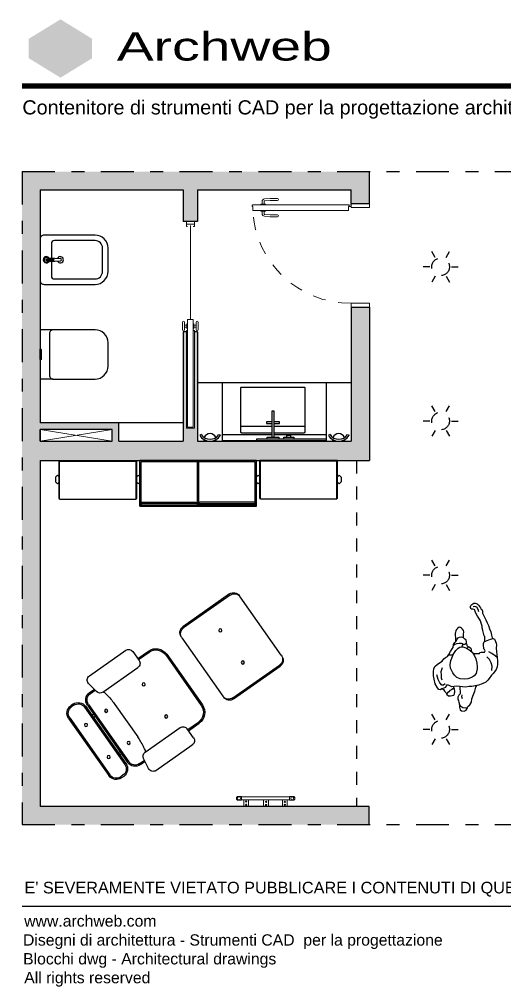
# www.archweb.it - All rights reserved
# Model space of a CAD drawing. Header units: millimetres. Extents: x 1068 to 1078.5, y 83.7 to 91.1.
# Drawn here: x 1068.03 to 1071.77, y 83.67 to 91.13 of the extents above; entities that cross this region are included whole.
import ezdxf
from ezdxf.enums import TextEntityAlignment as Align

# ---------------------------------------------------------------- set-up
doc = ezdxf.new("R2010")
doc.units = ezdxf.units.MM
doc.linetypes.add('DASHED', pattern=[0.75, 0.5, -0.25])
doc.linetypes.add('TRATTOPUNTOX2', pattern=[50.8, 25.4, -12.7, 0, -12.7])
for name, color, linetype in [('Archweb - blocchi dwg gratis', 2, 'Continuous'), ('ARREDI attrezzature - furniture', 175, 'Continuous'), ('MURATURA sezioni - wall sections', 7, 'Continuous')]:
    doc.layers.add(name, color=color, linetype=linetype)
doc.layers.add('MURATURA tratteggi - hatch walls', color=7, linetype='Continuous', lineweight=40, true_color=0xa8a8a8)
for name, color, linetype, lineweight in [('PORTE - doors', 252, 'Continuous', 5), ('PROIEZIONI finissime - fine lines', 251, 'Continuous', 9), ('RADIATORE - radiator', 175, 'Continuous', 9), ('www.archweb.com', 2, 'Continuous', 5), ('www.archweb.com - All rights reserved', 2, 'Continuous', 5)]:
    doc.layers.add(name, color=color, linetype=linetype, lineweight=lineweight)
doc.layers.add('VETRATE sezioni - windows sections', color=7, linetype='Continuous', true_color=0x4d79ff)
doc.styles.add('AW', font='arial.ttf')
doc.styles.get("Standard").update_dxf_attribs({"font": 'arial.ttf'})

# ---------------------------------------------------------------- blocks, each defined once
blk = doc.blocks.new('Lavabo')
at = {"layer": 'ARREDI attrezzature - furniture'}
for p, q in [((2696.1208, 283.3176), (2696.1208, 283.3026)), ((2696.1208, 283.3026), (2696.6558, 283.3026)), ((2696.2001, 283.3026), (2696.2001, 283.2896)), ((2696.2001, 283.2896), (2696.2901, 283.2896)), ((2696.2351, 283.0896), (2696.2351, 283.2896)), ((2696.2551, 283.2896), (2696.2551, 283.0896)), ((2696.2901, 283.2896), (2696.2901, 283.3026)), ((2696.3295, 283.3026), (2696.3295, 283.2896)), ((2696.3295, 283.2896), (2696.406, 283.2896)), ((2696.3527, 283.2896), (2696.3527, 283.2726)), ((2696.3827, 283.2896), (2696.3827, 283.2726)), ((2696.406, 283.2896), (2696.406, 283.3026)), ((2695.8558, 283.2676), (2696.2351, 283.2676)), ((2695.9939, 283.2047), (2696.2351, 283.2047)), ((2696.2551, 283.2676), (2696.6558, 283.2676)), ((2696.2551, 283.2047), (2696.4939, 283.2047)), ((2696.3527, 283.2726), (2696.3827, 283.2726)), ((2696.2551, 283.0896), (2696.2351, 283.0896))]:
    blk.add_line(p, q, dxfattribs=at)
blk.add_lwpolyline([(2696.6558, 283.3176), (2695.8558, 283.3176), (2695.8558, 282.8676), (2696.6558, 282.8676)], close=True, dxfattribs=at)
blk.add_lwpolyline([(2696.2551, 283.2547), (2696.4859, 283.2547, -0.414214), (2696.4939, 283.2467), (2696.4939, 282.9127, -0.414214), (2696.4859, 282.9047), (2696.0019, 282.9047, -0.414214), (2695.9939, 282.9127), (2695.9939, 283.2467, -0.414214), (2696.0019, 283.2547), (2696.2351, 283.2547)], format="xyb", dxfattribs=at)
for points in [[(2696.2351, 283.1701), (2696.1952, 283.1701), (2696.1952, 283.1838), (2696.2351, 283.1838)], [(2696.2551, 283.1838), (2696.2945, 283.1838), (2696.2945, 283.1701), (2696.2551, 283.1701)]]:
    blk.add_lwpolyline(points, dxfattribs=at)
blk = doc.blocks.new('porta - door - gh63aw26')
at = {"layer": 'PORTE - doors', "color": 2, "ltscale": 0.02}
for points in [[(1045.3936, 88.7786), (1045.2536, 88.7786), (1045.2536, 88.7486), (1045.3936, 88.7486)], [(1045.3936, 87.9802), (1045.2536, 87.9802), (1045.2536, 88.0102), (1045.3936, 88.0102)]]:
    blk.add_lwpolyline(points, close=True, dxfattribs=at)
at = {"layer": 'PORTE - doors', "color": 2, "lineweight": 18}
blk.add_lwpolyline([(1045.2388, 88.0039), (1045.2324, 88.0039), (1045.2324, 88.0335), (1044.4941, 88.0335), (1044.4941, 88.0039), (1044.4899, 88.0039), (1044.4899, 87.9954), (1044.4941, 87.989), (1045.2324, 87.989), (1045.2388, 87.9954), (1045.2388, 88.0039)], close=True, dxfattribs=at)
at = {"layer": 'PORTE - doors', "color": 251, "lineweight": 18}
for points in [[(1044.5915, 88.0335), (1044.5915, 88.0378), (1044.5555, 88.0378), (1044.5555, 88.0335)], [(1044.5915, 87.989), (1044.5915, 87.9848), (1044.5555, 87.9848), (1044.5555, 87.989)]]:
    blk.add_lwpolyline(points, dxfattribs=at)
for points in [[(1044.5809, 88.0378), (1044.5809, 88.0579, -0.38313), (1044.5851, 88.0632), (1044.6275, 88.0674), (1044.6857, 88.0674, 1), (1044.6857, 88.0822), (1044.6275, 88.0822), (1044.584, 88.0779, 0.383129), (1044.5661, 88.0579), (1044.5661, 88.0378)], [(1044.5809, 87.9848), (1044.5809, 87.9647, 0.38313), (1044.5851, 87.9594), (1044.6275, 87.9551), (1044.6857, 87.9551, -1), (1044.6857, 87.9403), (1044.6275, 87.9403), (1044.584, 87.9447, -0.383129), (1044.5661, 87.9647), (1044.5661, 87.9848)]]:
    blk.add_lwpolyline(points, format="xyb", dxfattribs=at)
at = {"layer": 'PORTE - doors', "color": 2, "lineweight": 18}
blk.add_circle((1045.2462, 87.9964), 0.00741, dxfattribs=at)
at = {"layer": 'PORTE - doors', "color": 251, "linetype": 'DASHED', "ltscale": 0.005}
blk.add_arc((1045.2468, 87.9949), 0.7537, 89.48312, 177.06121, dxfattribs=at)
blk = doc.blocks.new('aw logo')
at = {"true_color": 0xababab}
h = blk.add_hatch(color=253, dxfattribs=at)
h.dxf.hatch_style = 1
h.paths.add_polyline_path([(-7.13, -10.92), (-6.51, -10.56), (-6.51, -3.76), (-13.02, -7.52)])
h.paths.add_polyline_path([(-6.51, -10.56), (-0.62, -7.16), (-6.51, -3.76)])
h.paths.add_polyline_path([(-0.62, -7.16), (0, -6.8), (0.62, -7.16), (6.51, -3.76), (0, 0), (-6.51, -3.76)])
h.paths.add_polyline_path([(0.62, -7.16), (6.51, -10.56), (6.51, -3.76)])
h.paths.add_polyline_path([(6.51, -10.56), (7.13, -10.92), (13.02, -7.52), (6.51, -3.76)])
at = {"true_color": 0xffffff}
h = blk.add_hatch(color=7, dxfattribs=at)
h.dxf.hatch_style = 1
h.paths.add_polyline_path([(0, -8.23), (5.89, -11.63), (5.89, -19.15), (7.13, -18.43), (7.13, -10.92), (0, -6.8), (-7.13, -10.92), (-7.13, -18.43), (-5.89, -19.15), (-5.89, -11.63)])
at = {"true_color": 0x878787}
h = blk.add_hatch(color=252, dxfattribs=at)
h.dxf.hatch_style = 1
h.paths.add_polyline_path([(7.13, -10.92), (7.13, -11.63), (13.02, -15.03), (13.02, -7.52)])
h.paths.add_polyline_path([(7.13, -11.63), (7.13, -18.43), (13.02, -15.03)])
h.paths.add_polyline_path([(-7.13, -18.43), (-7.13, -11.63), (-13.02, -15.03)])
h.paths.add_polyline_path([(-7.13, -11.63), (-7.13, -10.92), (-13.02, -7.52), (-13.02, -15.03)])
at = {"true_color": 0xaa0e10}
h = blk.add_hatch(color=14, dxfattribs=at)
h.dxf.hatch_style = 1
h.paths.add_polyline_path([(5.89, -11.63), (0, -8.23), (-5.89, -11.63), (0, -15.03)])
at = {"true_color": 0x890b0d}
h = blk.add_hatch(color=16, dxfattribs=at)
h.dxf.hatch_style = 1
h.paths.add_polyline_path([(-5.89, -11.63), (-5.89, -19.15), (0, -22.55), (0, -15.03)])
h.paths.add_polyline_path([(5.89, -19.15), (5.89, -11.63), (0, -15.03), (0, -22.55)])
blk = doc.blocks.new('poltrona - armchair - Archweb 2025')
at = {"layer": 'ARREDI attrezzature - furniture'}
for p, q in [((592.471, 685.1084), (593.0105, 685.1084)), ((592.471, 685.0984), (593.0105, 685.0984)), ((592.4008, 685.018), (592.4008, 685.0382)), ((592.4108, 685.018), (592.4108, 685.0382)), ((593.0708, 685.018), (593.0708, 685.0382)), ((593.0808, 685.018), (593.0808, 685.0382)), ((592.471, 684.9578), (593.0105, 684.9578)), ((592.471, 684.9478), (593.0105, 684.9478)), ((592.471, 684.9315), (593.0105, 684.9315)), ((592.471, 684.9215), (593.0105, 684.9215)), ((592.5545, 684.9478), (592.5545, 684.9315)), ((592.5745, 684.9478), (592.5745, 684.9315)), ((592.907, 684.9478), (592.907, 684.9315)), ((592.927, 684.9478), (592.927, 684.9315)), ((592.4008, 684.8613), (592.4008, 684.8162)), ((592.4108, 684.8613), (592.4108, 684.8162)), ((593.0708, 684.8613), (593.0708, 684.8162)), ((593.0808, 684.8613), (593.0808, 684.8162)), ((592.2945, 684.7887), (592.2945, 684.4455)), ((592.3392, 684.8271), (592.4243, 684.8141)), ((592.4572, 684.7758), (592.4572, 684.4455)), ((593.0243, 684.7758), (593.0243, 684.4455)), ((593.1423, 684.8271), (593.0572, 684.8141)), ((593.187, 684.7887), (593.187, 684.4455)), ((592.5883, 684.7542), (592.8932, 684.7542)), ((592.3333, 684.4067), (592.4184, 684.4067)), ((592.4008, 684.4067), (592.4008, 684.3059)), ((592.4108, 684.4067), (592.4108, 684.3059)), ((593.1482, 684.4067), (593.0631, 684.4067)), ((593.0708, 684.4067), (593.0708, 684.3059)), ((593.0808, 684.4067), (593.0808, 684.3059)), ((592.5019, 684.2147), (592.9796, 684.2147)), ((592.5019, 684.2047), (592.9796, 684.2047)), ((592.466, 684.0361), (593.0155, 684.0361)), ((592.4008, 683.5414), (592.4008, 683.9808)), ((592.4108, 683.5414), (592.4108, 683.9808)), ((593.0708, 683.9808), (593.0708, 683.5414)), ((593.0808, 683.9808), (593.0808, 683.5414)), ((593.0155, 683.4861), (592.466, 683.4861))]:
    blk.add_line(p, q, dxfattribs=at)
for centre in [(592.5894, 685.0281), (592.8921, 685.0281), (592.5894, 684.8379), (592.8921, 684.8379), (592.5894, 684.4845), (592.8921, 684.4845), (592.5894, 683.7611), (592.8921, 683.7611)]:
    blk.add_circle(centre, 0.012, dxfattribs=at)
for centre, radius, start, end in [((592.471, 685.0382), 0.0703, 90, 180), ((592.471, 685.0382), 0.0603, 90, 180), ((593.0105, 685.0382), 0.0703, 0, 90), ((593.0105, 685.0382), 0.0603, 0, 90), ((592.471, 685.018), 0.0703, 180, 270), ((592.471, 685.018), 0.0603, 180, 270), ((593.0105, 685.018), 0.0603, 270, 0), ((593.0105, 685.018), 0.0703, 270, 0), ((592.471, 684.8613), 0.0703, 90, 180), ((592.471, 684.8613), 0.0603, 90, 180), ((593.0105, 684.8613), 0.0703, 0, 90), ((593.0105, 684.8613), 0.0603, 0, 90), ((592.3333, 684.7887), 0.0388, 81.33849, 180), ((592.4184, 684.7758), 0.0388, 0, 81.33849), ((593.0631, 684.7758), 0.0388, 98.66151, 180), ((593.1482, 684.7887), 0.0388, 0, 98.66151), ((592.3333, 684.4455), 0.0388, 180, 270), ((592.4184, 684.4455), 0.0388, 270, 0), ((593.0631, 684.4455), 0.0388, 180, 270), ((593.1482, 684.4455), 0.0388, 270, 0), ((592.5019, 684.3059), 0.1011, 180, 270), ((592.5019, 684.3059), 0.0911, 180, 270), ((592.9796, 684.3059), 0.0911, 270, 0), ((592.9796, 684.3059), 0.1011, 270, 0), ((592.456, 683.9808), 0.0553, 90, 180), ((592.466, 683.9808), 0.0553, 90, 180), ((593.0155, 683.9808), 0.0553, 0, 90), ((593.0255, 683.9808), 0.0553, 0, 90), ((592.456, 683.5414), 0.0553, 180, 270), ((592.466, 683.5414), 0.0553, 180, 270), ((593.0155, 683.5414), 0.0553, 270, 0), ((593.0255, 683.5414), 0.0553, 270, 0)]:
    blk.add_arc(centre, radius, start, end, dxfattribs=at)
for points in [[(592.4572, 684.77), (592.4595, 684.7694), (592.4741, 684.7657), (592.5044, 684.7603), (592.546, 684.7555), (592.575, 684.7544), (592.5883, 684.7542)], [(593.0243, 684.77), (593.022, 684.7694), (593.0074, 684.7657), (592.9771, 684.7603), (592.9355, 684.7555), (592.9065, 684.7544), (592.8932, 684.7542)]]:
    blk.add_open_spline(points, degree=3, knots=[0.0486695, 0.0486695, 0.0486695, 0.0486695, 0.0556181, 0.0938797, 0.1410015, 0.1809265, 0.1809265, 0.1809265, 0.1809265], dxfattribs=at)
blk = doc.blocks.new('Persona in piedi')
at = {"layer": 'ARREDI attrezzature - furniture'}
for points in [[(2697.3271, 281.155), (2697.3271, 281.1888), (2697.3315, 281.195), (2697.3367, 281.2121), (2697.3405, 281.2316), (2697.3428, 281.2411), (2697.3442, 281.2496), (2697.3451, 281.2614), (2697.352, 281.2803), (2697.3557, 281.2971), (2697.3644, 281.3092), (2697.3765, 281.3279), (2697.388, 281.349), (2697.3939, 281.3605), (2697.3951, 281.3713), (2697.3998, 281.3751), (2697.41, 281.3766), (2697.4197, 281.3778), (2697.4249, 281.3884), (2697.4252, 281.3958), (2697.4231, 281.403), (2697.4165, 281.4098), (2697.4035, 281.4169), (2697.3945, 281.4191), (2697.3787, 281.4129), (2697.3709, 281.4045), (2697.3638, 281.3962), (2697.3573, 281.3856), (2697.3514, 281.3772), (2697.3455, 281.3726), (2697.3439, 281.3626), (2697.3424, 281.3505), (2697.3337, 281.3319), (2697.32, 281.304), (2697.3101, 281.2835), (2697.303, 281.2659), (2697.2952, 281.2429), (2697.286, 281.2205), (2697.2813, 281.1984), (2697.2757, 281.1807), (2697.2736, 281.1744)], [(2697.3679, 281.3578), (2697.3729, 281.3745), (2697.382, 281.3908), (2697.3963, 281.3953)], [(2697.3963, 281.3953), (2697.4068, 281.393)], [(2697.4742, 281.1796), (2697.4733, 281.1904), (2697.4731, 281.2033), (2697.4722, 281.2217), (2697.4723, 281.2298), (2697.4795, 281.2405), (2697.4863, 281.2467), (2697.4941, 281.2522), (2697.5025, 281.2525), (2697.5113, 281.2463), (2697.519, 281.239), (2697.5255, 281.2297), (2697.5292, 281.2167), (2697.5311, 281.2125), (2697.5315, 281.2027), (2697.5299, 281.1931), (2697.5283, 281.1838), (2697.5287, 281.1715), (2697.5284, 281.1596), (2697.5282, 281.1538)], [(2697.4075, 281.0731), (2697.3635, 281.0737), (2697.3605, 281.0805), (2697.3528, 281.0822), (2697.343, 281.0817), (2697.3342, 281.0811), (2697.3291, 281.0831), (2697.3256, 281.0914), (2697.3291, 281.1), (2697.3345, 281.1044), (2697.3345, 281.1136), (2697.3353, 281.1228), (2697.3362, 281.1337), (2697.3359, 281.1408), (2697.3342, 281.1479), (2697.3321, 281.1527), (2697.322, 281.1574), (2697.3114, 281.1612), (2697.2989, 281.1666), (2697.2874, 281.1701), (2697.2791, 281.1728), (2697.2682, 281.176), (2697.2611, 281.1701), (2697.2539, 281.1559), (2697.2486, 281.1438), (2697.2477, 281.1296), (2697.2483, 281.1121), (2697.2468, 281.084), (2697.2439, 281.0654), (2697.2418, 281.045), (2697.2404, 281.0224), (2697.2401, 281.0004), (2697.2413, 280.9824), (2697.2499, 280.9637), (2697.2605, 280.9474), (2697.2706, 280.9361), (2697.2807, 280.924), (2697.2964, 280.9013), (2697.3071, 280.89), (2697.3213, 280.8761), (2697.346, 280.8642), (2697.3694, 280.8568), (2697.3938, 280.8517), (2697.4151, 280.8461), (2697.435, 280.8458), (2697.4603, 280.8425), (2697.4813, 280.8443), (2697.4991, 280.8476), (2697.5244, 280.8479), (2697.5537, 280.8452), (2697.5769, 280.8546), (2697.5894, 280.8561), (2697.596, 280.8407), (2697.6094, 280.835), (2697.6219, 280.8311), (2697.6344, 280.8228), (2697.6421, 280.8255), (2697.6525, 280.838), (2697.668, 280.8656), (2697.6757, 280.8963), (2697.6799, 280.9204), (2697.679, 280.9501), (2697.6762, 280.9686), (2697.669, 280.9835), (2697.655, 280.9978), (2697.6383, 281.0092), (2697.6201, 281.0196), (2697.6081, 281.0366), (2697.5974, 281.045), (2697.5842, 281.0521), (2697.5741, 281.0658), (2697.5618, 281.0865), (2697.5502, 281.1056), (2697.5433, 281.114), (2697.5418, 281.1349), (2697.5323, 281.1492), (2697.5242, 281.1584), (2697.5185, 281.1689), (2697.5108, 281.1805), (2697.5006, 281.1859), (2697.4905, 281.1862), (2697.4812, 281.1853), (2697.4768, 281.182), (2697.4717, 281.1772), (2697.4657, 281.1742), (2697.4604, 281.1713), (2697.4568, 281.1644), (2697.455, 281.1528), (2697.4547, 281.1447), (2697.4535, 281.1393), (2697.4508, 281.1355), (2697.4496, 281.1268), (2697.4463, 281.1229), (2697.4314, 281.1158), (2697.424, 281.1101), (2697.4216, 281.1027), (2697.421, 281.0973), (2697.4215, 281.0888)], [(2697.465, 280.8966), (2697.4962, 280.8988), (2697.519, 280.909), (2697.5362, 280.9244), (2697.5472, 280.9413), (2697.5632, 280.9718), (2697.5641, 280.9956), (2697.5598, 281.0247), (2697.5528, 281.041), (2697.5437, 281.0655), (2697.5347, 281.0806), (2697.526, 281.0925), (2697.5179, 281.1024), (2697.5094, 281.1094), (2697.4978, 281.1167), (2697.487, 281.119), (2697.4777, 281.1178), (2697.4646, 281.1135), (2697.4539, 281.1097), (2697.4452, 281.1056), (2697.4373, 281.0998), (2697.4245, 281.0914), (2697.4132, 281.0818), (2697.4047, 281.0687), (2697.3972, 281.056), (2697.3879, 281.0355), (2697.3812, 281.0071), (2697.3786, 280.9829), (2697.3803, 280.9678), (2697.3835, 280.9469), (2697.3858, 280.9358), (2697.3995, 280.9204), (2697.4149, 280.9108), (2697.4289, 280.9044), (2697.4446, 280.8995), (2697.465, 280.8966)], [(2697.4539, 281.1097), (2697.4437, 281.113), (2697.4389, 281.1194)], [(2697.4541, 281.142), (2697.4647, 281.1337), (2697.4734, 281.1325), (2697.4773, 281.1382), (2697.4871, 281.1419), (2697.5039, 281.1412), (2697.5216, 281.1397), (2697.5323, 281.1354), (2697.5423, 281.128)], [(2697.4824, 281.1184), (2697.4797, 281.1293), (2697.4764, 281.1378)], [(2697.2418, 281.045), (2697.2551, 281.0564), (2697.2785, 281.0734), (2697.3006, 281.0842)], [(2697.2781, 280.9571), (2697.2777, 280.9859), (2697.2845, 281.0099), (2697.2959, 281.0327), (2697.3139, 281.0507)], [(2697.5449, 281.0622), (2697.5591, 281.0609), (2697.5729, 281.061), (2697.5776, 281.0611)], [(2697.5989, 280.8638), (2697.6112, 280.8561), (2697.6225, 280.8567), (2697.6351, 280.8711), (2697.6468, 280.8956), (2697.6553, 280.9272)], [(2697.6195, 280.9738), (2697.6293, 280.948), (2697.6277, 280.9238), (2697.6265, 280.9049), (2697.6213, 280.8913)], [(2697.4991, 280.8476), (2697.4996, 280.8298), (2697.4956, 280.8132), (2697.4964, 280.797), (2697.5049, 280.786), (2697.5122, 280.7737), (2697.5126, 280.7621), (2697.5073, 280.7477), (2697.5043, 280.7398), (2697.5007, 280.7224), (2697.5011, 280.7042), (2697.497, 280.6871), (2697.4877, 280.6798), (2697.4695, 280.6764), (2697.4542, 280.6839), (2697.4482, 280.6947), (2697.4435, 280.709), (2697.4309, 280.72), (2697.4196, 280.739), (2697.417, 280.762), (2697.4058, 280.7909), (2697.3955, 280.8141), (2697.389, 280.8427), (2697.3816, 280.8543)], [(2697.6219, 280.8311), (2697.6113, 280.8252), (2697.6036, 280.8153), (2697.5952, 280.8043), (2697.5872, 280.7918), (2697.576, 280.7833), (2697.5618, 280.7829), (2697.5396, 280.7878), (2697.5341, 280.7973), (2697.5332, 280.8126), (2697.5357, 280.8301), (2697.5404, 280.8397), (2697.541, 280.8464)], [(2697.481, 280.7622), (2697.4848, 280.7761), (2697.4823, 280.7884)], [(2697.5404, 280.8397), (2697.5459, 280.8296), (2697.5565, 280.8239), (2697.5666, 280.8184), (2697.5746, 280.8099), (2697.5831, 280.8028), (2697.5892, 280.7949)], [(2697.4459, 280.7019), (2697.4571, 280.6986), (2697.4785, 280.7009), (2697.4918, 280.7101), (2697.5007, 280.7224)]]:
    blk.add_lwpolyline(points, dxfattribs=at)
blk = doc.blocks.new('radiatore - radiator - fh67aw26')
at = {"layer": 'RADIATORE - radiator', "lineweight": 15}
for p, q in [((1069.7571, 85.0582), (1069.7951, 85.0582)), ((1069.9107, 85.0562), (1069.9487, 85.0562)), ((1070.0554, 85.0569), (1070.0935, 85.0569))]:
    blk.add_line(p, q, dxfattribs=at)
for points in [[(1069.716, 85.1349), (1069.741, 85.1349)], [(1069.716, 85.1349), (1069.741, 85.1349)], [(1069.716, 85.1049), (1069.741, 85.1049)], [(1069.741, 85.1049), (1069.716, 85.1049)], [(1069.741, 85.1349), (1069.741, 85.1049)], [(1069.741, 85.1349), (1069.741, 85.1049)], [(1069.741, 85.1074), (1069.741, 85.1324)], [(1070.1116, 85.1324), (1069.741, 85.1324)], [(1070.1116, 85.1074), (1069.741, 85.1074)], [(1069.7571, 85.0977), (1069.7571, 85.1074)], [(1069.7951, 85.0582), (1069.7951, 85.1074)], [(1069.9107, 85.0956), (1069.9107, 85.1074)], [(1069.9487, 85.0562), (1069.9487, 85.1074)], [(1070.0554, 85.0963), (1070.0554, 85.1074)], [(1070.0935, 85.0569), (1070.0935, 85.1074)], [(1070.1116, 85.1349), (1070.1116, 85.1049)], [(1070.1367, 85.1349), (1070.1116, 85.1349)], [(1070.1116, 85.1074), (1070.1116, 85.1324)], [(1070.1116, 85.1074), (1070.1116, 85.1324)], [(1070.1116, 85.1049), (1070.1367, 85.1049)], [(1069.7571, 85.0922), (1069.7571, 85.0977)], [(1069.7571, 85.0582), (1069.7571, 85.0977)], [(1069.9107, 85.0901), (1069.9107, 85.0956)], [(1069.9107, 85.0562), (1069.9107, 85.0956)], [(1070.0554, 85.0908), (1070.0554, 85.0963)], [(1070.0554, 85.0569), (1070.0554, 85.0963)]]:
    blk.add_lwpolyline(points, dxfattribs=at)
for points, knots in [([(1069.716, 85.1349), (1069.7077, 85.1349), (1069.701, 85.1282), (1069.701, 85.1199), (1069.701, 85.1116), (1069.7077, 85.1049), (1069.716, 85.1049)], [0, 0, 0, 0, 1, 1, 1, 2, 2, 2, 2]), ([(1069.716, 85.1349), (1069.7077, 85.1349), (1069.701, 85.1282), (1069.701, 85.1199), (1069.701, 85.1116), (1069.7077, 85.1049), (1069.716, 85.1049)], [0, 0, 0, 0, 1, 1, 1, 2, 2, 2, 2]), ([(1069.7325, 85.1199), (1069.7325, 85.1262), (1069.7273, 85.1314), (1069.721, 85.1314), (1069.7147, 85.1314), (1069.7095, 85.1262), (1069.7095, 85.1199), (1069.7095, 85.1136), (1069.7147, 85.1085), (1069.721, 85.1085), (1069.7273, 85.1085), (1069.7325, 85.1136), (1069.7325, 85.1199)], [0, 0, 0, 0, 1, 1, 1, 2, 2, 2, 3, 3, 3, 4, 4, 4, 4]), ([(1070.1431, 85.1199), (1070.1431, 85.1262), (1070.138, 85.1314), (1070.1317, 85.1314), (1070.1253, 85.1314), (1070.1202, 85.1262), (1070.1202, 85.1199), (1070.1202, 85.1136), (1070.1253, 85.1085), (1070.1317, 85.1085), (1070.138, 85.1085), (1070.1431, 85.1136), (1070.1431, 85.1199)], [0, 0, 0, 0, 1, 1, 1, 2, 2, 2, 3, 3, 3, 4, 4, 4, 4]), ([(1070.1367, 85.1049), (1070.145, 85.1049), (1070.1517, 85.1116), (1070.1517, 85.1199), (1070.1517, 85.1282), (1070.145, 85.1349), (1070.1367, 85.1349)], [0, 0, 0, 0, 1, 1, 1, 2, 2, 2, 2]), ([(1069.7811, 85.0949), (1069.7811, 85.0977), (1069.7789, 85.0999), (1069.7761, 85.0999), (1069.7733, 85.0999), (1069.7711, 85.0977), (1069.7711, 85.0949), (1069.7711, 85.0922), (1069.7733, 85.0899), (1069.7761, 85.0899), (1069.7789, 85.0899), (1069.7811, 85.0922), (1069.7811, 85.0949)], [0, 0, 0, 0, 1, 1, 1, 2, 2, 2, 3, 3, 3, 4, 4, 4, 4]), ([(1069.7811, 85.0704), (1069.7811, 85.0732), (1069.7789, 85.0754), (1069.7761, 85.0754), (1069.7733, 85.0754), (1069.7711, 85.0732), (1069.7711, 85.0704), (1069.7711, 85.0676), (1069.7733, 85.0654), (1069.7761, 85.0654), (1069.7789, 85.0654), (1069.7811, 85.0676), (1069.7811, 85.0704)], [0, 0, 0, 0, 1, 1, 1, 2, 2, 2, 3, 3, 3, 4, 4, 4, 4]), ([(1069.9347, 85.0929), (1069.9347, 85.0956), (1069.9325, 85.0979), (1069.9297, 85.0979), (1069.9269, 85.0979), (1069.9247, 85.0956), (1069.9247, 85.0929), (1069.9247, 85.0901), (1069.9269, 85.0879), (1069.9297, 85.0879), (1069.9325, 85.0879), (1069.9347, 85.0901), (1069.9347, 85.0929)], [0, 0, 0, 0, 1, 1, 1, 2, 2, 2, 3, 3, 3, 4, 4, 4, 4]), ([(1069.9347, 85.0683), (1069.9347, 85.0711), (1069.9325, 85.0733), (1069.9297, 85.0733), (1069.9269, 85.0733), (1069.9247, 85.0711), (1069.9247, 85.0683), (1069.9247, 85.0656), (1069.9269, 85.0633), (1069.9297, 85.0633), (1069.9325, 85.0633), (1069.9347, 85.0656), (1069.9347, 85.0683)], [0, 0, 0, 0, 1, 1, 1, 2, 2, 2, 3, 3, 3, 4, 4, 4, 4]), ([(1070.0794, 85.0936), (1070.0794, 85.0963), (1070.0772, 85.0986), (1070.0744, 85.0986), (1070.0717, 85.0986), (1070.0694, 85.0963), (1070.0694, 85.0936), (1070.0694, 85.0908), (1070.0717, 85.0886), (1070.0744, 85.0886), (1070.0772, 85.0886), (1070.0794, 85.0908), (1070.0794, 85.0936)], [0, 0, 0, 0, 1, 1, 1, 2, 2, 2, 3, 3, 3, 4, 4, 4, 4]), ([(1070.0794, 85.069), (1070.0794, 85.0718), (1070.0772, 85.074), (1070.0744, 85.074), (1070.0717, 85.074), (1070.0694, 85.0718), (1070.0694, 85.069), (1070.0694, 85.0663), (1070.0717, 85.064), (1070.0744, 85.064), (1070.0772, 85.064), (1070.0794, 85.0663), (1070.0794, 85.069)], [0, 0, 0, 0, 1, 1, 1, 2, 2, 2, 3, 3, 3, 4, 4, 4, 4])]:
    blk.add_open_spline(points, degree=3, knots=knots, dxfattribs=at)

msp = doc.modelspace()

# ---------------------------------------------------------------- hatches: boundary and pattern name
at = {"layer": 'MURATURA tratteggi - hatch walls', "ltscale": 0.02}
h = msp.add_hatch(color=256, dxfattribs=at)
h.dxf.hatch_style = 1
h.paths.add_polyline_path([(1070.7266, 89.9524), (1068.0466, 89.9524), (1068.0466, 84.9169), (1070.7256, 84.9169), (1070.7256, 85.0569), (1068.1866, 85.0569), (1068.1866, 87.7233), (1070.7266, 87.7233), (1070.7266, 88.9071), (1070.5866, 88.9071), (1070.5866, 87.8733), (1069.4008, 87.8733), (1069.4008, 88.7163), (1069.3762, 88.7163), (1069.3762, 87.9733), (1069.3154, 87.9733), (1069.3154, 88.7163), (1069.2908, 88.7163), (1069.2908, 87.8733), (1068.7924, 87.8733), (1068.7924, 88.0141), (1068.1866, 88.0141), (1068.1866, 89.8124), (1069.2908, 89.8124), (1069.2908, 89.5663), (1069.4008, 89.5663), (1069.4008, 89.8124), (1070.5866, 89.8124), (1070.5866, 89.7055), (1070.7266, 89.7055)])
h.paths.add_polyline_path([(1068.7424, 87.9641), (1068.7424, 87.8733), (1068.1866, 87.8733), (1068.1866, 87.9641)], flags=16)
h.paths.add_polyline_path([(1078.5077, 89.9524), (1071.8256, 89.9524), (1071.8256, 88.4737), (1071.9666, 88.4737), (1071.9666, 89.8114), (1078.1077, 89.8114), (1078.1077, 88.9342), (1078.5077, 88.9342)])
h.paths.add_polyline_path([(1078.5077, 85.9341), (1078.1077, 85.9341), (1078.1077, 85.0569), (1071.8256, 85.0569), (1071.8256, 84.9169), (1078.5077, 84.9169)])

# ---------------------------------------------------------------- linework, layer by layer
at = {"layer": 'Archweb - blocchi dwg gratis', "color": 253}
msp.add_line((1068.0466, 84.2877), (1078.5077, 84.2877), dxfattribs=at)
at = {"layer": 'Archweb - blocchi dwg gratis', "color": 8, "ltscale": 0.02, "true_color": 0x787878, "const_width": 0.0413}
msp.add_lwpolyline([(1068.0466, 90.6112), (1078.5077, 90.6112)], dxfattribs=at)
at = {"layer": 'ARREDI attrezzature - furniture'}
for p, q in [((1068.2551, 89.2861), (1068.3443, 89.2815)), ((1068.2348, 89.2772), (1068.2888, 89.2772)), ((1068.2888, 89.2676), (1068.2348, 89.2676)), ((1068.2551, 89.2586), (1068.3443, 89.2632)), ((1068.2881, 88.7324), (1068.1866, 88.7324)), ((1068.2881, 88.3524), (1068.1866, 88.3524)), ((1069.4008, 88.3258), (1070.5866, 88.3258)), ((1069.2891, 88.0145), (1068.7954, 88.0145)), ((1069.43, 87.9261), (1069.4175, 87.9187)), ((1069.5645, 87.9261), (1069.577, 87.9187)), ((1070.4229, 87.9261), (1070.4104, 87.9187)), ((1070.5575, 87.9261), (1070.5699, 87.9187)), ((1068.3321, 87.4327), (1068.3321, 87.7233)), ((1068.3321, 87.7233), (1068.9321, 87.7233)), ((1068.3371, 87.4277), (1068.3371, 87.7183)), ((1068.3371, 87.7183), (1068.9271, 87.7183)), ((1068.9271, 87.4277), (1068.9271, 87.7183)), ((1068.9321, 87.4327), (1068.9321, 87.7233)), ((1070.4812, 87.7233), (1069.8812, 87.7233)), ((1069.8812, 87.4327), (1069.8812, 87.7233)), ((1070.4762, 87.7183), (1069.8862, 87.7183)), ((1069.8862, 87.4277), (1069.8862, 87.7183)), ((1070.4762, 87.4277), (1070.4762, 87.7183)), ((1070.4812, 87.4327), (1070.4812, 87.7233)), ((1068.3321, 87.4327), (1068.3321, 87.4327)), ((1068.3321, 87.4327), (1068.3321, 87.4327)), ((1068.3321, 87.4327), (1068.3321, 87.4327)), ((1068.3321, 87.4327), (1068.3321, 87.4327)), ((1068.3321, 87.4327), (1068.3321, 87.4327)), ((1068.3321, 87.4327), (1068.3321, 87.4327)), ((1068.3321, 87.4327), (1068.3371, 87.4327)), ((1068.3371, 87.4277), (1068.9271, 87.4277)), ((1068.9271, 87.4327), (1068.9321, 87.4327)), ((1069.8812, 87.4327), (1069.8812, 87.4327)), ((1069.8812, 87.4327), (1069.8812, 87.4327)), ((1069.8812, 87.4327), (1069.8812, 87.4327)), ((1069.8812, 87.4327), (1069.8812, 87.4327)), ((1069.8812, 87.4327), (1069.8812, 87.4327)), ((1069.8812, 87.4327), (1069.8812, 87.4327)), ((1069.8862, 87.4327), (1069.8812, 87.4327)), ((1070.4762, 87.4277), (1069.8862, 87.4277)), ((1070.4812, 87.4327), (1070.4762, 87.4327)), ((1068.9616, 87.3727), (1069.8516, 87.3727)), ((1068.9666, 87.3777), (1069.8466, 87.3777))]:
    msp.add_line(p, q, dxfattribs=at)
at = {"layer": 'ARREDI attrezzature - furniture', "linetype": 'DASHED', "ltscale": 0.1}
for p, q in [((1071.2343, 89.2903), (1071.2086, 89.335)), ((1071.318, 89.2903), (1071.3437, 89.335)), ((1071.1925, 89.2179), (1071.141, 89.2179)), ((1071.3598, 89.2179), (1071.4113, 89.2179)), ((1071.2343, 89.1455), (1071.2086, 89.1009)), ((1071.318, 89.1455), (1071.3437, 89.1009)), ((1071.2343, 88.1015), (1071.2086, 88.1461)), ((1071.318, 88.1015), (1071.3437, 88.1461)), ((1071.1925, 88.0291), (1071.141, 88.0291)), ((1071.3598, 88.0291), (1071.4113, 88.0291)), ((1071.2343, 87.9566), (1071.2086, 87.912)), ((1071.318, 87.9566), (1071.3437, 87.912)), ((1070.6266, 87.7233), (1070.6266, 85.0569)), ((1071.2343, 86.9126), (1071.2086, 86.9572)), ((1071.318, 86.9126), (1071.3437, 86.9572)), ((1071.1925, 86.8402), (1071.141, 86.8402)), ((1071.3598, 86.8402), (1071.4113, 86.8402)), ((1071.2343, 86.7678), (1071.2086, 86.7231)), ((1071.318, 86.7678), (1071.3437, 86.7231)), ((1071.2343, 85.7237), (1071.2086, 85.7684)), ((1071.318, 85.7237), (1071.3437, 85.7684)), ((1071.1925, 85.6513), (1071.141, 85.6513)), ((1071.3598, 85.6513), (1071.4113, 85.6513)), ((1071.2343, 85.5789), (1071.2086, 85.5343)), ((1071.318, 85.5789), (1071.3437, 85.5343))]:
    msp.add_line(p, q, dxfattribs=at)
at = {"layer": 'ARREDI attrezzature - furniture', "color": 2}
for p, q in [((1069.8566, 87.7233), (1068.9566, 87.7233)), ((1068.9566, 87.3727), (1068.9566, 87.7233)), ((1069.8466, 87.7133), (1068.9666, 87.7133)), ((1068.9666, 87.3777), (1068.9666, 87.7133)), ((1069.4016, 87.4133), (1069.4016, 87.7133)), ((1069.4116, 87.4133), (1069.4116, 87.7133)), ((1069.8466, 87.3777), (1069.8466, 87.7133)), ((1069.8566, 87.3727), (1069.8566, 87.7233)), ((1068.9566, 87.3727), (1068.9616, 87.3727)), ((1068.9616, 87.3727), (1068.9666, 87.3777)), ((1069.4016, 87.4133), (1069.4116, 87.4133)), ((1069.8516, 87.3727), (1069.8466, 87.3777)), ((1069.8516, 87.3727), (1069.8566, 87.3727)), ((1069.8566, 87.3727), (1069.8516, 87.3727))]:
    msp.add_line(p, q, dxfattribs=at)
at = {"layer": 'ARREDI attrezzature - furniture', "ltscale": 0.8}
for p, q in [((1068.3198, 87.6104), (1068.305, 87.5956)), ((1068.305, 87.5956), (1068.305, 87.5604)), ((1068.3321, 87.5981), (1068.3198, 87.6104)), ((1068.9321, 87.5981), (1068.9444, 87.6104)), ((1068.9444, 87.6104), (1068.9566, 87.5981)), ((1069.8689, 87.6104), (1069.8566, 87.5981)), ((1069.8812, 87.5981), (1069.8689, 87.6104)), ((1070.4812, 87.5981), (1070.4935, 87.6104)), ((1070.4935, 87.6104), (1070.5083, 87.5956)), ((1070.5083, 87.5956), (1070.5083, 87.5604)), ((1068.305, 87.5604), (1068.3198, 87.5456)), ((1068.3198, 87.5456), (1068.3321, 87.5579)), ((1068.9444, 87.5456), (1068.9321, 87.5579)), ((1068.9566, 87.5579), (1068.9444, 87.5456)), ((1069.8566, 87.5579), (1069.8689, 87.5456)), ((1069.8689, 87.5456), (1069.8812, 87.5579)), ((1070.4935, 87.5456), (1070.4812, 87.5579)), ((1070.5083, 87.5604), (1070.4935, 87.5456))]:
    msp.add_line(p, q, dxfattribs=at)
at = {"layer": 'ARREDI attrezzature - furniture'}
for points in [[(1068.2166, 89.0824), (1068.6101, 89.0824, 0.414214), (1068.7101, 89.1824), (1068.7101, 89.3624, 0.414214), (1068.6101, 89.4624), (1068.2166, 89.4624, 0.414214), (1068.1866, 89.4324), (1068.1866, 89.1124, 0.414214)], [(1068.2881, 88.3524), (1068.6101, 88.3524, 0.414214), (1068.7101, 88.4524), (1068.7101, 88.6324, 0.414214), (1068.6101, 88.7324), (1068.2881, 88.7324, 0.414214), (1068.2581, 88.7024), (1068.2581, 88.3824, 0.414214)]]:
    msp.add_lwpolyline(points, format="xyb", close=True, dxfattribs=at)
for points in [[(1068.2731, 89.2596), (1068.2731, 89.1475, 0.414214), (1068.2962, 89.1244), (1068.6101, 89.1244, 0.414214), (1068.6681, 89.1824), (1068.6681, 89.3624, 0.414214), (1068.6101, 89.4203), (1068.2962, 89.4203, 0.414214), (1068.2731, 89.3972), (1068.2731, 89.2852)], [(1068.1937, 88.5804), (1068.1937, 88.5043, -0.414214), (1068.1907, 88.5014), (1068.1896, 88.5014, -0.414214), (1068.1866, 88.5043), (1068.1866, 88.5804, -0.414214), (1068.1896, 88.5834), (1068.1907, 88.5834, -0.414214), (1068.1937, 88.5804)]]:
    msp.add_lwpolyline(points, format="xyb", dxfattribs=at)
at = {"layer": 'ARREDI attrezzature - furniture', "linetype": 'DASHED', "ltscale": 0.1}
for centre in [(1071.2761, 89.2179), (1071.2761, 88.0291), (1071.2761, 86.8402), (1071.2761, 85.6513)]:
    msp.add_circle(centre, 0.0681, dxfattribs=at)
at = {"layer": 'ARREDI attrezzature - furniture'}
for centre, radius, start, end in [((1068.2348, 89.2724), 0.0245, 11.30902, 348.69098), ((1068.2348, 89.2724), 0.0175, 15.90671, 344.09329), ((1068.3416, 89.2724), 0.0243, 205.34248, 154.65752), ((1068.3431, 89.2724), 0.00922, 270, 90), ((1068.2348, 89.2724), 0.0048, 90, 270), ((1068.2888, 89.2724), 0.0048, 270, 90), ((1069.4972, 87.9661), 0.0928, 210.75134, 329.24866), ((1069.4972, 87.9661), 0.0783, 210.75134, 329.24866), ((1069.4972, 87.8847), 0.0471, 178.29553, 194.02292), ((1069.4972, 87.8847), 0.0471, 20.74028, 159.25972), ((1069.4972, 87.8847), 0.0471, 345.97708, 1.70447), ((1070.4902, 87.9661), 0.0928, 210.75134, 329.24866), ((1070.4902, 87.9661), 0.0783, 210.75134, 329.24866), ((1070.4902, 87.8847), 0.0471, 178.29553, 194.02292), ((1070.4902, 87.8847), 0.0471, 20.74028, 159.25972), ((1070.4902, 87.8847), 0.0471, 345.97708, 1.70447)]:
    msp.add_arc(centre, radius, start, end, dxfattribs=at)
at = {"layer": 'MURATURA sezioni - wall sections', "linetype": 'TRATTOPUNTOX2', "ltscale": 0.01}
for p, q in [((1068.0466, 89.9524), (1078.5077, 89.9524)), ((1068.0466, 89.9524), (1068.0466, 84.9169)), ((1068.0466, 84.9169), (1078.5077, 84.9169))]:
    msp.add_line(p, q, dxfattribs=at)
at = {"layer": 'MURATURA sezioni - wall sections', "ltscale": 0.02}
for p, q in [((1068.1866, 89.8124), (1069.2908, 89.8124)), ((1068.1866, 89.8124), (1068.1866, 88.0141)), ((1069.4008, 89.8124), (1070.5866, 89.8124)), ((1070.5866, 89.7055), (1070.5866, 89.8124)), ((1070.5866, 88.9071), (1070.5866, 87.8733)), ((1068.1866, 87.8733), (1068.1866, 87.9641)), ((1068.1866, 87.9641), (1068.1866, 87.8733)), ((1068.1866, 87.8733), (1068.7424, 87.8733)), ((1068.7924, 87.8733), (1069.2908, 87.8733)), ((1069.4008, 87.8733), (1070.5866, 87.8733)), ((1068.1866, 87.7233), (1068.1866, 85.0569)), ((1068.1866, 87.7233), (1070.7266, 87.7233)), ((1070.7256, 85.0569), (1068.1866, 85.0569)), ((1070.7256, 84.9169), (1070.7256, 85.0569))]:
    msp.add_line(p, q, dxfattribs=at)
at = {"layer": 'MURATURA sezioni - wall sections'}
for p, q in [((1069.2908, 89.8124), (1069.2908, 89.5663)), ((1069.4008, 89.8124), (1069.4008, 89.5663)), ((1069.4008, 89.5663), (1069.2908, 89.5663)), ((1069.3154, 88.7163), (1069.2908, 88.7163)), ((1069.2908, 88.7163), (1069.2908, 87.8733)), ((1069.4008, 88.7163), (1069.3762, 88.7163)), ((1069.4008, 88.7163), (1069.4008, 87.8733)), ((1068.7924, 88.0141), (1068.1866, 88.0141)), ((1068.7924, 87.8733), (1068.7924, 88.0141)), ((1068.7424, 87.9641), (1068.1866, 87.9641)), ((1068.7424, 87.8733), (1068.7424, 87.9641))]:
    msp.add_line(p, q, dxfattribs=at)
at = {"layer": 'MURATURA sezioni - wall sections', "ltscale": 0.02}
for points in [[(1070.5866, 89.7055), (1070.7266, 89.7055), (1070.7266, 89.9524)], [(1070.5866, 88.9071), (1070.7266, 88.9071), (1070.7266, 87.7233)]]:
    msp.add_lwpolyline(points, dxfattribs=at)
at = {"layer": 'PORTE - doors', "color": 251, "lineweight": 18}
for p, q in [((1069.3458, 88.812), (1069.3458, 89.5374)), ((1069.2857, 88.7322), (1069.2857, 88.7905)), ((1069.3005, 88.7905), (1069.3005, 88.7322)), ((1069.3005, 88.7688), (1069.3193, 88.7688)), ((1069.3912, 88.7688), (1069.3724, 88.7688)), ((1069.3912, 88.7905), (1069.3912, 88.7322)), ((1069.406, 88.7322), (1069.406, 88.7905)), ((1069.3193, 88.7539), (1069.3005, 88.7539)), ((1069.3724, 88.7539), (1069.3912, 88.7539))]:
    msp.add_line(p, q, dxfattribs=at)
at = {"layer": 'PORTE - doors', "color": 2, "lineweight": 18}
for points in [[(1069.3154, 89.5663), (1069.3154, 89.5464), (1069.3762, 89.5464), (1069.3762, 89.5663)], [(1069.3235, 89.5279), (1069.3154, 89.5279), (1069.3154, 89.5464)], [(1069.3762, 89.5464), (1069.3762, 89.5279), (1069.3681, 89.5279)], [(1069.3235, 88.7267), (1069.3154, 88.7267), (1069.3154, 87.9733), (1069.3762, 87.9733), (1069.3762, 88.7267), (1069.3681, 88.7267)]]:
    msp.add_lwpolyline(points, dxfattribs=at)
at = {"layer": 'PORTE - doors', "color": 251, "lineweight": 18}
for points in [[(1069.3236, 88.7434), (1069.3193, 88.7434), (1069.3193, 88.7794), (1069.3236, 88.7794)], [(1069.3681, 88.7434), (1069.3724, 88.7434), (1069.3724, 88.7794), (1069.3681, 88.7794)]]:
    msp.add_lwpolyline(points, dxfattribs=at)
at = {"layer": 'PORTE - doors', "color": 2, "lineweight": 18}
msp.add_lwpolyline([(1069.3235, 87.9814), (1069.3681, 87.9814), (1069.3681, 88.812), (1069.3235, 88.812)], close=True, dxfattribs=at)
at = {"layer": 'PORTE - doors', "color": 251, "lineweight": 18}
for centre, start, end in [((1069.2931, 88.7905), 360, 179.99998), ((1069.3986, 88.7905), 0.00002, 180), ((1069.2931, 88.7322), 180.00002, 0), ((1069.3986, 88.7322), 180, 359.99998)]:
    msp.add_arc(centre, 0.00741, start, end, dxfattribs=at)
at = {"layer": 'PROIEZIONI finissime - fine lines'}
for p, q in [((1068.1866, 87.8733), (1068.7424, 87.9641)), ((1068.7424, 87.8733), (1068.1866, 87.9641)), ((1068.9566, 87.5939), (1068.9566, 87.5945)), ((1068.3321, 87.5615), (1068.3321, 87.5621)), ((1069.3966, 87.4027), (1068.9666, 87.4027)), ((1069.4166, 87.3827), (1069.8466, 87.3827))]:
    msp.add_line(p, q, dxfattribs=at)
at = {"layer": 'VETRATE sezioni - windows sections'}
for points in [[(1068.9666, 87.3927), (1068.9666, 87.3827), (1069.4166, 87.3827), (1069.4166, 87.3927)], [(1069.3966, 87.4027), (1069.3966, 87.3927), (1069.8466, 87.3927), (1069.8466, 87.4027)]]:
    msp.add_lwpolyline(points, close=True, dxfattribs=at)

# ---------------------------------------------------------------- block references
at = {"xscale": 0.01875913934926233, "yscale": 0.0199565312226195, "zscale": 0.0199565312226195}
msp.add_blockref('aw logo', (1068.3435, 91.1262), dxfattribs=at)
at = {"layer": 'ARREDI attrezzature - furniture', "xscale": -1}
for name, p, rotation in [('Lavabo', (-1626.2621, 371.1934), 180), ('poltrona - armchair - Archweb 2025', (1287.522, 964.5894), 125.147711595142)]:
    msp.add_blockref(name, p, dxfattribs=dict(at, rotation=rotation))
at = {"layer": 'ARREDI attrezzature - furniture', "xscale": -1.124463657894826, "yscale": 1.124463657894826, "zscale": 1.124463657894826}
msp.add_blockref('Persona in piedi', (4104.6636, -229.8198), dxfattribs=at)
at = {"layer": 'PORTE - doors', "xscale": -1, "rotation": 180}
msp.add_blockref('porta - door - gh63aw26', (25.333, 177.6857), dxfattribs=at)
at = {"layer": 'RADIATORE - radiator'}
msp.add_blockref('radiatore - radiator - fh67aw26', (0, 0), dxfattribs=at)

# ---------------------------------------------------------------- texts
at = {"style": 'AW', "width": 1.395375}
msp.add_text('Archweb', height=0.21865, dxfattribs=at).set_placement((1068.7781, 90.8083), (1070.4364, 90.8083), align=Align.FIT)
at = {"layer": 'www.archweb.com', "color": 251, "style": 'AW'}
for s, p in [('www.archweb.com', (1068.0634, 84.1307)), ('Disegni di architettura - Strumenti CAD  per la progettazione', (1068.0543, 83.9841)), ('Blocchi dwg - Architectural drawings', (1068.0548, 83.839)), ('All rights reserved', (1068.0637, 83.6938))]:
    msp.add_text(s, height=0.087074, dxfattribs=at).set_placement(p)
at = {"layer": 'www.archweb.com', "color": 253, "insert": (1068.0495, 90.502), "char_height": 0.1090781, "width": 8.688275, "attachment_point": 1}
msp.add_mtext('Contenitore di strumenti CAD per la progettazione architettonica  /  CAD tools for architectural design', dxfattribs=at)
at = {"layer": 'www.archweb.com - All rights reserved', "color": 7, "style": 'AW'}
msp.add_text("E' SEVERAMENTE VIETATO PUBBLICARE I CONTENUTI DI QUESTO FILE SU ALTRI SITI WEB", height=0.089708, dxfattribs=at).set_placement((1068.0656, 84.3865))

doc.saveas('drawing.dxf')
